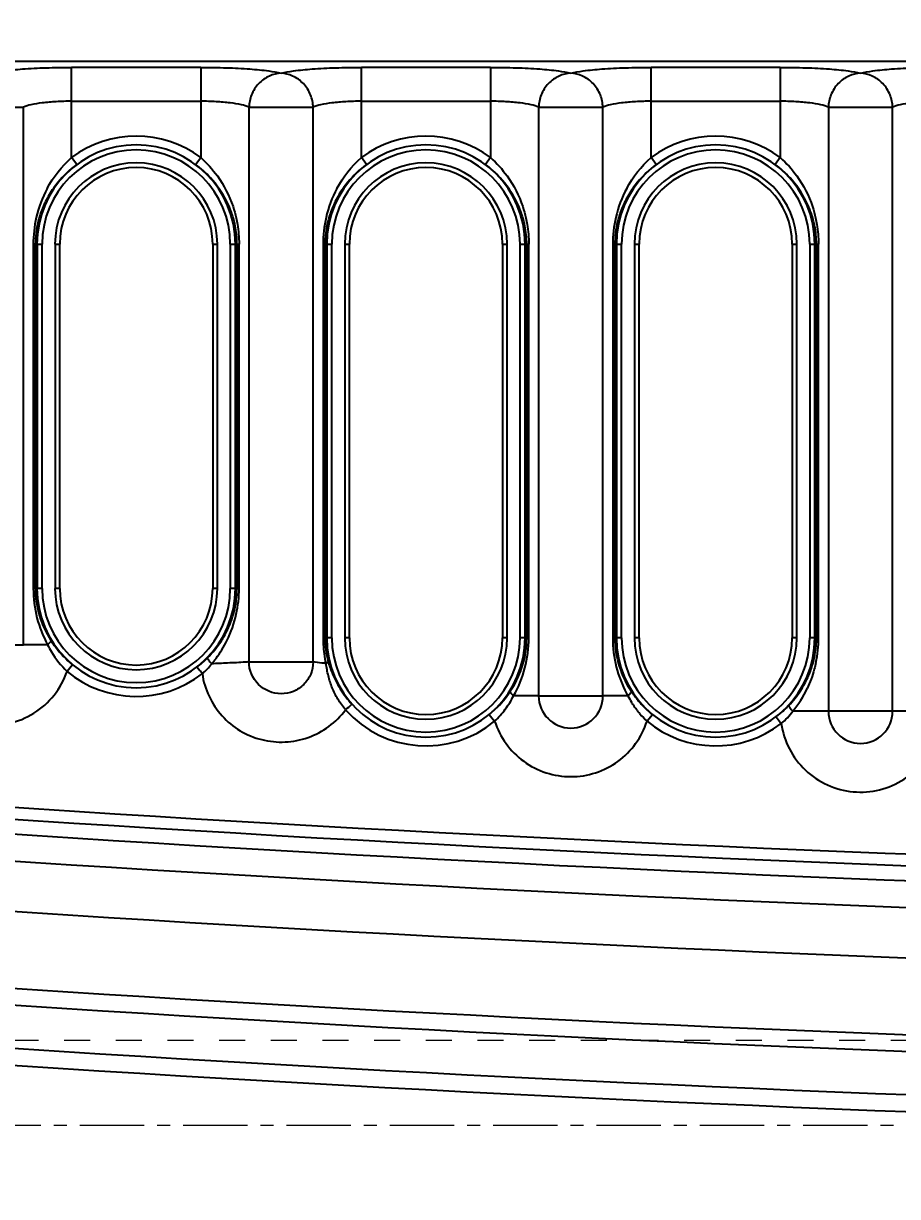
# Model space of a CAD drawing. Header units: millimetres. Extents: x 309 to 11345, y -1340 to 1318.
# Drawn here: x 916 to 967.6, y -612.7 to -543.5 of the extents above; entities that cross this region are included whole.
import ezdxf

# ---------------------------------------------------------------- set-up
doc = ezdxf.new("R2010")
doc.units = ezdxf.units.MM
doc.header["$LTSCALE"] = 16.335
doc.header["$PDMODE"] = 3
doc.header["$PDSIZE"] = 0.3125
doc.linetypes.add('CENTER', pattern=[0.6, 0.375, -0.075, 0.075, -0.075])
doc.linetypes.add('HIDDEN', pattern=[0.2, 0.1, -0.1])
doc.layers.get('0').update_dxf_attribs({"linetype": 'CONTINUOUS'})
doc.layers.get('Defpoints').update_dxf_attribs({"linetype": 'CONTINUOUS'})
doc.layers.add('cool', color=153, linetype='HIDDEN', lineweight=9)
doc.styles.get("Standard").update_dxf_attribs({"font": 'txt', "width": 0.8})
doc.dimstyles.get("Standard").update_dxf_attribs({"dimtxt": 0.15625, "dimasz": 0.1875, "dimexe": 0.125, "dimexo": 0.0625, "dimtad": 0, "dimtih": 1, "dimtoh": 1, "dimdsep": 46, "dimtxsty": 'Standard', "dimcen": 0.09, "dimadec": 0, "dimazin": 0, "dimtp": 0.01, "dimtm": 0.01, "dimtfac": 1, "dimtofl": 0, "dimtmove": 0, "dimatfit": 3, "dimfxl": 0, "dimtolj": 1, "dimarcsym": 0})

# ---------------------------------------------------------------- blocks, each defined once
blk = doc.blocks.new('*D153')
at = {"color": 4, "lineweight": -2}
blk.add_line((843.625, -589.308), (751.834, -589.308), dxfattribs=at)
at = {"layer": 'Defpoints', "color": 0}
for p in [(1045.847, -463.458), (751.834, -589.308), (843.687, -589.308)]:
    blk.add_point(p, dxfattribs=at)
at = {"color": 6, "insert": (733.167, -589.308), "char_height": 10, "attachment_point": 5}
blk.add_mtext('\\A1;125.85', dxfattribs=at)
blk = doc.blocks.new('*D154')
at = {"color": 4, "lineweight": -2}
blk.add_line((836.37, -608.458), (751.834, -608.458), dxfattribs=at)
at = {"layer": 'Defpoints', "color": 0}
for p in [(1045.847, -463.458), (751.834, -608.458), (836.432, -608.458)]:
    blk.add_point(p, dxfattribs=at)
at = {"color": 6, "insert": (734.501, -608.458), "char_height": 10, "attachment_point": 5}
blk.add_mtext('\\A1;145.00', dxfattribs=at)
blk = doc.blocks.new('*D155')
at = {"color": 4, "lineweight": -2}
blk.add_line((805.347, -668.458), (751.834, -668.458), dxfattribs=at)
at = {"layer": 'Defpoints', "color": 0}
for p in [(1045.847, -463.458), (751.834, -668.458), (805.41, -668.458)]:
    blk.add_point(p, dxfattribs=at)
at = {"color": 6, "insert": (733.834, -668.458), "char_height": 10, "attachment_point": 5}
blk.add_mtext('\\A1;205.00', dxfattribs=at)
blk = doc.blocks.new('*D156')
at = {"color": 4, "lineweight": -2}
blk.add_line((800.847, -666.965), (800.847, -716.388), dxfattribs=at)
at = {"layer": 'Defpoints', "color": 0}
for p in [(1045.847, -463.458), (800.847, -666.902), (800.847, -716.388)]:
    blk.add_point(p, dxfattribs=at)
at = {"color": 6, "insert": (800.847, -735.055), "char_height": 10, "attachment_point": 5, "rotation": 90}
blk.add_mtext('\\A1;245.00', dxfattribs=at)
blk = doc.blocks.new('*D157')
at = {"color": 4, "lineweight": -2}
for p, q in [((846.349, -522.867), (846.349, -676.388)), ((846.349, -676.388), (827.427, -696.388)), ((827.427, -696.388), (827.427, -716.388))]:
    blk.add_line(p, q, dxfattribs=at)
at = {"layer": 'Defpoints', "color": 0}
for p in [(1045.847, -463.458), (846.349, -522.804), (827.427, -716.388)]:
    blk.add_point(p, dxfattribs=at)
at = {"color": 6, "insert": (827.427, -734.388), "char_height": 10, "attachment_point": 5, "rotation": 90}
blk.add_mtext('\\A1;199.50', dxfattribs=at)
blk = doc.blocks.new('*D158')
at = {"color": 4, "lineweight": -2}
for p, q in [((848.087, -593.771), (848.087, -676.388)), ((848.087, -676.388), (839.359, -696.388)), ((839.359, -696.388), (839.359, -716.388))]:
    blk.add_line(p, q, dxfattribs=at)
at = {"layer": 'Defpoints', "color": 0}
for p in [(1045.847, -463.458), (848.087, -593.708), (839.359, -716.388)]:
    blk.add_point(p, dxfattribs=at)
at = {"color": 6, "insert": (839.359, -735.055), "char_height": 10, "attachment_point": 5, "rotation": 90}
blk.add_mtext('\\A1;197.76', dxfattribs=at)
blk = doc.blocks.new('*D159')
at = {"color": 4, "lineweight": -2}
for p, q in [((957.847, -630.771), (957.847, -676.388)), ((957.847, -676.388), (954.745, -696.388)), ((954.745, -696.388), (954.745, -716.388))]:
    blk.add_line(p, q, dxfattribs=at)
at = {"layer": 'Defpoints', "color": 0}
for p in [(1045.847, -463.458), (957.847, -630.708), (954.745, -716.388)]:
    blk.add_point(p, dxfattribs=at)
at = {"color": 6, "insert": (954.745, -731.055), "char_height": 10, "attachment_point": 5, "rotation": 90}
blk.add_mtext('\\A1;88.00', dxfattribs=at)
blk = doc.blocks.new('*D160')
at = {"color": 4, "lineweight": -2}
blk.add_line((850.78, -465.57), (850.78, -716.388), dxfattribs=at)
at = {"layer": 'Defpoints', "color": 0}
for p in [(1045.847, -463.458), (850.78, -465.508), (850.78, -716.388)]:
    blk.add_point(p, dxfattribs=at)
at = {"color": 6, "insert": (850.78, -734.388), "char_height": 10, "attachment_point": 5, "rotation": 90}
blk.add_mtext('\\A1;195.07', dxfattribs=at)
blk = doc.blocks.new('*D161')
at = {"color": 4, "lineweight": -2}
for p, q in [((861.539, -465.57), (861.539, -676.388)), ((861.539, -676.388), (862.066, -696.388)), ((862.066, -696.388), (862.066, -716.388))]:
    blk.add_line(p, q, dxfattribs=at)
at = {"layer": 'Defpoints', "color": 0}
for p in [(1045.847, -463.458), (861.539, -465.508), (862.066, -716.388)]:
    blk.add_point(p, dxfattribs=at)
at = {"color": 6, "insert": (862.066, -733.721), "char_height": 10, "attachment_point": 5, "rotation": 90}
blk.add_mtext('\\A1;184.31', dxfattribs=at)
blk = doc.blocks.new('*D168')
at = {"color": 4, "lineweight": -2}
for p, q in [((815.847, -526.278), (815.847, -675.217)), ((815.847, -675.217), (813.507, -695.217)), ((813.507, -695.217), (813.507, -715.217))]:
    blk.add_line(p, q, dxfattribs=at)
at = {"layer": 'Defpoints', "color": 0}
for p in [(1045.847, -463.458), (815.847, -526.216), (813.507, -715.217)]:
    blk.add_point(p, dxfattribs=at)
at = {"color": 6, "insert": (813.507, -733.217), "char_height": 10, "attachment_point": 5, "rotation": 90}
blk.add_mtext('\\A1;230.00', dxfattribs=at)
blk = doc.blocks.new('*D217')
at = {"color": 4, "lineweight": -2}
for p, q in [((792.226, -628.458), (772.226, -641.779)), ((952.285, -628.458), (792.226, -628.458)), ((772.226, -641.779), (752.226, -641.779))]:
    blk.add_line(p, q, dxfattribs=at)
at = {"layer": 'Defpoints', "color": 0}
for p in [(1045.847, -463.458), (952.347, -628.458), (752.226, -641.779)]:
    blk.add_point(p, dxfattribs=at)
at = {"color": 6, "insert": (734.893, -641.779), "char_height": 10, "attachment_point": 5}
blk.add_mtext('\\A1;165.00', dxfattribs=at)

msp = doc.modelspace()

# ---------------------------------------------------------------- linework, layer by layer
at = {"color": 7, "linetype": 'Continuous'}
for p, q in [((913.121, -545.72), (987.187, -545.72)), ((918.865, -551.406), (918.864, -546.082)), ((926.482, -546.082), (918.864, -546.082)), ((926.482, -546.082), (926.482, -551.406)), ((935.958, -551.406), (935.958, -546.082)), ((943.575, -546.082), (935.958, -546.082)), ((943.575, -546.082), (943.575, -551.405)), ((953.052, -551.405), (953.052, -546.082)), ((960.668, -546.082), (953.052, -546.082)), ((960.668, -546.082), (960.668, -551.405)), ((912.231, -548.434), (916.022, -548.434)), ((916.022, -580.139), (916.022, -548.434)), ((918.865, -548.082), (926.482, -548.082)), ((929.324, -548.434), (929.324, -581.146)), ((929.324, -548.434), (933.116, -548.434)), ((933.116, -581.145), (933.116, -548.434)), ((935.958, -548.082), (943.575, -548.082)), ((946.418, -548.434), (946.418, -583.151)), ((946.418, -548.434), (950.209, -548.434)), ((950.209, -583.151), (950.209, -548.434)), ((953.052, -548.082), (960.668, -548.082)), ((963.512, -548.434), (963.512, -584.056)), ((963.512, -548.434), (967.303, -548.434)), ((967.303, -584.056), (967.303, -548.434)), ((919.165, -551.807), (918.865, -551.406)), ((926.182, -551.808), (926.482, -551.406)), ((936.258, -551.807), (935.958, -551.406)), ((943.575, -551.405), (943.275, -551.807)), ((953.352, -551.807), (953.052, -551.405)), ((960.668, -551.405), (960.368, -551.807)), ((916.602, -556.505), (916.602, -576.816)), ((916.726, -556.505), (916.602, -556.505)), ((916.726, -576.816), (916.726, -556.505)), ((916.822, -556.505), (916.822, -576.816)), ((916.822, -556.505), (917.123, -556.505)), ((917.123, -576.816), (917.123, -556.505)), ((917.884, -556.505), (917.884, -576.816)), ((917.884, -556.505), (918.16, -556.505)), ((918.16, -576.816), (918.16, -556.505)), ((927.187, -556.505), (927.187, -576.816)), ((927.187, -556.505), (927.463, -556.505)), ((927.463, -576.816), (927.463, -556.505)), ((928.224, -556.505), (928.224, -576.816)), ((928.224, -556.505), (928.525, -556.505)), ((928.525, -576.816), (928.525, -556.505)), ((928.62, -556.505), (928.62, -576.816)), ((928.62, -556.505), (928.745, -556.505)), ((928.745, -576.817), (928.745, -556.505)), ((933.696, -556.505), (933.696, -579.732)), ((933.82, -556.505), (933.696, -556.505)), ((933.82, -579.732), (933.82, -556.505)), ((933.915, -556.505), (933.915, -579.732)), ((933.915, -556.505), (934.216, -556.505)), ((934.216, -579.732), (934.216, -556.505)), ((934.977, -556.505), (934.977, -579.732)), ((934.977, -556.505), (935.253, -556.505)), ((935.253, -579.732), (935.253, -556.505)), ((944.281, -556.505), (944.281, -579.732)), ((944.281, -556.505), (944.556, -556.505)), ((944.556, -579.732), (944.556, -556.505)), ((945.317, -556.505), (945.317, -579.732)), ((945.317, -556.505), (945.618, -556.505)), ((945.618, -579.732), (945.618, -556.505)), ((945.714, -556.505), (945.714, -579.732)), ((945.714, -556.505), (945.838, -556.505)), ((945.838, -579.732), (945.838, -556.505)), ((950.789, -556.505), (950.789, -579.732)), ((950.913, -556.505), (950.789, -556.505)), ((950.913, -579.732), (950.913, -556.505)), ((951.009, -556.505), (951.009, -579.732)), ((951.009, -556.505), (951.31, -556.505)), ((951.31, -579.732), (951.31, -556.505)), ((952.071, -556.505), (952.071, -579.732)), ((952.071, -556.505), (952.347, -556.505)), ((952.347, -579.732), (952.347, -556.505)), ((961.374, -556.505), (961.374, -579.732)), ((961.374, -556.505), (961.65, -556.505)), ((961.65, -579.732), (961.65, -556.505)), ((962.411, -556.505), (962.411, -579.732)), ((962.411, -556.505), (962.712, -556.505)), ((962.712, -579.732), (962.712, -556.505)), ((962.807, -556.505), (962.807, -579.732)), ((962.807, -556.505), (962.932, -556.505)), ((962.932, -579.733), (962.932, -556.505)), ((917.123, -576.816), (916.602, -576.816)), ((918.16, -576.816), (917.884, -576.816)), ((927.463, -576.816), (927.187, -576.816)), ((928.525, -576.816), (928.224, -576.816)), ((928.62, -576.816), (928.745, -576.817)), ((934.216, -579.732), (933.696, -579.732)), ((935.253, -579.732), (934.977, -579.732)), ((944.556, -579.732), (944.281, -579.732)), ((945.838, -579.732), (945.317, -579.732)), ((951.31, -579.732), (950.789, -579.732)), ((952.347, -579.732), (952.071, -579.732)), ((961.65, -579.732), (961.374, -579.732)), ((962.712, -579.732), (962.411, -579.732)), ((962.807, -579.732), (962.932, -579.733)), ((917.446, -580.137), (916.022, -580.139)), ((918.92, -581.321), (918.599, -581.706)), ((926.27, -581.447), (926.429, -581.652)), ((946.418, -583.151), (944.94, -583.151)), ((951.687, -583.151), (950.209, -583.151)), ((943.503, -584.251), (943.822, -584.638)), ((953.132, -584.258), (952.813, -584.644)), ((960.426, -584.387), (960.731, -584.785)), ((968.725, -584.056), (961.417, -584.056))]:
    msp.add_line(p, q, dxfattribs=at)
for centre, radius, start, end in [((922.673, -556.505), 5.852, 0, 180), ((922.673, -556.505), 6.365, 53.24437, 126.75435), ((939.767, -556.505), 5.852, 0, 180), ((939.767, -556.505), 6.365, 53.25404, 126.75374), ((956.86, -556.505), 5.852, 0, 180), ((956.86, -556.505), 6.365, 53.25404, 126.74596), ((922.673, -556.505), 5.551, 0, 180), ((939.767, -556.505), 5.551, 0, 180), ((956.86, -556.505), 5.551, 0, 180), ((922.673, -556.505), 4.79, 0, 180), ((922.907, -556.832), 6.265, 126.68008, 140.63315), ((922.673, -556.505), 4.514, 0, 180), ((922.433, -556.839), 6.275, 42.44606, 53.31064), ((939.767, -556.505), 4.79, 0, 180), ((940.001, -556.832), 6.265, 126.67943, 140.63054), ((939.767, -556.505), 4.514, 0, 180), ((939.526, -556.84), 6.275, 42.45432, 53.32018), ((956.86, -556.505), 4.79, 0, 180), ((957.094, -556.832), 6.265, 126.67154, 140.62332), ((956.86, -556.505), 4.514, 0, 180), ((956.62, -556.84), 6.275, 42.45432, 53.32018), ((923.467, -556.472), 6.86, 151.73455, 167.0993), ((922.778, -556.724), 6.097, 140.64533, 149.14704), ((940.561, -556.472), 6.86, 151.71672, 167.08024), ((939.871, -556.724), 6.097, 140.64266, 149.14297), ((957.654, -556.472), 6.86, 151.70951, 167.07638), ((956.965, -556.724), 6.097, 140.63545, 149.13661), ((922.63, -556.635), 5.924, 149.15309, 157.87774), ((939.724, -556.635), 5.924, 149.1491, 157.87364), ((956.817, -556.635), 5.924, 149.14275, 157.86892), ((922.452, -556.562), 5.732, 157.88431, 165.89667), ((939.545, -556.562), 5.732, 157.88004, 165.89416), ((956.639, -556.562), 5.732, 157.87532, 165.89125), ((923.591, -556.51), 6.989, 167.02788, 179.96409), ((922.29, -556.52), 5.564, 165.91104, 173.29461), ((922.99, -556.522), 5.63, 0.17061, 11.28371), ((940.681, -556.509), 6.985, 167.00642, 179.96795), ((939.384, -556.52), 5.565, 165.90894, 173.29292), ((940.083, -556.522), 5.631, 0.17075, 11.28696), ((957.774, -556.509), 6.985, 167.0025, 179.9679), ((956.477, -556.52), 5.565, 165.90603, 173.29158), ((957.177, -556.522), 5.631, 0.17075, 11.28696), ((922.184, -556.506), 5.457, 173.30926, 179.99252), ((939.275, -556.506), 5.455, 173.30641, 179.99398), ((956.369, -556.506), 5.455, 173.30508, 179.99397), ((922.673, -576.816), 5.852, 180, 0), ((922.673, -576.816), 5.551, 180, 360), ((922.673, -576.816), 4.79, 180, 360), ((922.673, -576.816), 4.514, 180, 0), ((921.489, -576.781), 7.256, 347.71105, 359.71757), ((921.955, -576.88), 6.779, 333.60214, 347.69161), ((923.032, -576.816), 5.585, 339.30134, 345.95603), ((922.459, -576.529), 6.226, 327.27475, 330.21546), ((939.316, -579.73), 5.496, 180.02936, 194.65317), ((939.767, -579.732), 5.852, 180, 0), ((939.767, -579.732), 5.551, 180, 360), ((939.767, -579.732), 4.79, 180, 360), ((939.767, -579.732), 4.514, 180, 0), ((938.893, -579.735), 6.945, 330.53662, 0.0223), ((956.86, -579.732), 5.852, 180, 0), ((956.86, -579.732), 5.551, 180, 360), ((956.86, -579.732), 4.79, 180, 360), ((956.86, -579.732), 4.514, 180, 0), ((956.009, -579.733), 6.922, 347.91491, 0.00271), ((922.376, -576.417), 6.361, 307.77488, 314.99613), ((957.215, -579.727), 5.59, 339.44325, 346.63598), ((922.673, -576.816), 6.365, 230.19879, 307.81842), ((844.075, -645.21), 104.027, 37.52631, 37.65982), ((944.127, -941.738), 360.881, 92.55091, 92.70015), ((956.988, -579.633), 5.836, 331.2454, 339.366), ((939.857, -579.628), 5.871, 326.33533, 337.76352), ((956.679, -579.471), 6.185, 326.92539, 331.30518), ((948.314, -583.151), 1.896, 180.00408, 359.99875), ((958.024, -579.596), 7.266, 207.99905, 209.29675), ((957.656, -580.006), 6.746, 207.78931, 211.35576), ((956.868, -579.572), 5.984, 213.59196, 219.71373), ((956.241, -579.862), 6.662, 320.98408, 334.63815), ((957.169, -579.325), 6.373, 219.6926, 225.4488), ((957.326, -579.166), 6.597, 225.44281, 230.51466), ((939.767, -579.732), 6.365, 221.82328, 309.58076), ((956.195, -580.97), 4.995, 220.39632, 227.37321), ((965.407, -584.056), 1.896, 180, 0), ((956.86, -579.732), 6.365, 230.51354, 307.44851), ((1045.847, 1403.717), 1997.698, 265.604565, 274.395435), ((1045.847, 1403.717), 1998.398, 265.604565, 274.395435), ((1045.847, 1403.717), 1999.273, 265.604565, 274.395435), ((1045.847, 1403.717), 2000.858, 265.604565, 274.395435), ((1045.847, 1403.717), 2003.819, 265.604565, 274.395435), ((1045.847, 1403.717), 2008.352, 265.604565, 274.395435), ((1045.847, 1403.717), 2009.339, 265.604565, 274.395435), ((1045.847, 1403.717), 2011.88, 265.604565, 274.395435), ((1045.847, 1403.717), 2012.885, 265.604565, 274.395435)]:
    msp.add_arc(centre, radius, start, end, dxfattribs=at)
for points, knots in [([(914.127, -546.434), (914.364, -546.363), (914.977, -546.266), (916.049, -546.163), (917.388, -546.097), (918.356, -546.082), (918.864, -546.082)], [0, 0, 0, 0, 0.155953, 0.389401, 0.679641, 1, 1, 1, 1]), ([(926.482, -546.082), (926.991, -546.082), (927.959, -546.097), (929.298, -546.163), (930.37, -546.266), (930.983, -546.363), (931.22, -546.434)], [0, 0, 0, 0, 0.320382, 0.610623, 0.844065, 1, 1, 1, 1]), ([(931.22, -546.434), (930.986, -546.442), (930.492, -546.559), (929.862, -547.013), (929.44, -547.677), (929.333, -548.188), (929.325, -548.434)], [0, 0, 0, 0, 0.233581, 0.491557, 0.754783, 1, 1, 1, 1]), ([(931.22, -546.434), (931.457, -546.363), (932.07, -546.266), (933.143, -546.163), (934.481, -546.097), (935.45, -546.082), (935.958, -546.082)], [0, 0, 0, 0, 0.155949, 0.3894, 0.679642, 1, 1, 1, 1]), ([(933.116, -548.434), (933.107, -548.188), (933, -547.677), (932.578, -547.013), (931.948, -546.559), (931.454, -546.442), (931.22, -546.434)], [0, 0, 0, 0, 0.245218, 0.508445, 0.766421, 1, 1, 1, 1]), ([(943.575, -546.082), (944.083, -546.082), (945.052, -546.097), (946.391, -546.163), (947.463, -546.266), (948.076, -546.363), (948.314, -546.434)], [0, 0, 0, 0, 0.320374, 0.610618, 0.844066, 1, 1, 1, 1]), ([(948.314, -546.434), (948.079, -546.442), (947.586, -546.559), (946.955, -547.013), (946.533, -547.677), (946.426, -548.188), (946.418, -548.434)], [0, 0, 0, 0, 0.233579, 0.491555, 0.754782, 1, 1, 1, 1]), ([(948.314, -546.434), (948.551, -546.363), (949.164, -546.266), (950.237, -546.163), (951.575, -546.097), (952.544, -546.082), (953.052, -546.082)], [0, 0, 0, 0, 0.155949, 0.389404, 0.679649, 1, 1, 1, 1]), ([(950.209, -548.434), (950.201, -548.188), (950.094, -547.677), (949.672, -547.013), (949.041, -546.559), (948.548, -546.442), (948.314, -546.434)], [0, 0, 0, 0, 0.245218, 0.508445, 0.766421, 1, 1, 1, 1]), ([(960.668, -546.082), (961.177, -546.082), (962.145, -546.097), (963.484, -546.163), (964.557, -546.266), (965.17, -546.363), (965.407, -546.434)], [0, 0, 0, 0, 0.320374, 0.610618, 0.844066, 1, 1, 1, 1]), ([(965.407, -546.434), (965.173, -546.442), (964.679, -546.559), (964.049, -547.013), (963.627, -547.677), (963.52, -548.188), (963.512, -548.434)], [0, 0, 0, 0, 0.233579, 0.491555, 0.754782, 1, 1, 1, 1]), ([(965.407, -546.434), (965.644, -546.363), (966.258, -546.266), (967.33, -546.163), (968.669, -546.097), (969.638, -546.082), (970.146, -546.082)], [0, 0, 0, 0, 0.155949, 0.389404, 0.679649, 1, 1, 1, 1]), ([(967.303, -548.434), (967.294, -548.188), (967.187, -547.677), (966.765, -547.013), (966.135, -546.559), (965.641, -546.442), (965.407, -546.434)], [0, 0, 0, 0, 0.245218, 0.508445, 0.766421, 1, 1, 1, 1]), ([(918.865, -548.082), (918.56, -548.082), (917.978, -548.098), (917.173, -548.163), (916.528, -548.267), (916.16, -548.366), (916.022, -548.434)], [0, 0, 0, 0, 0.318065, 0.606799, 0.839986, 1, 1, 1, 1]), ([(929.324, -548.434), (929.187, -548.366), (928.818, -548.267), (928.173, -548.163), (927.369, -548.098), (926.787, -548.082), (926.482, -548.082)], [0, 0, 0, 0, 0.160018, 0.393232, 0.681979, 1, 1, 1, 1]), ([(935.958, -548.082), (935.653, -548.082), (935.071, -548.098), (934.267, -548.163), (933.622, -548.267), (933.253, -548.366), (933.116, -548.434)], [0, 0, 0, 0, 0.318033, 0.60678, 0.839988, 1, 1, 1, 1]), ([(946.418, -548.434), (946.28, -548.366), (945.912, -548.267), (945.267, -548.163), (944.462, -548.098), (943.88, -548.082), (943.575, -548.082)], [0, 0, 0, 0, 0.159969, 0.39318, 0.681951, 1, 1, 1, 1]), ([(953.052, -548.082), (952.747, -548.082), (952.165, -548.098), (951.36, -548.163), (950.715, -548.267), (950.347, -548.366), (950.209, -548.434)], [0, 0, 0, 0, 0.318055, 0.606823, 0.840028, 1, 1, 1, 1]), ([(963.512, -548.434), (963.374, -548.366), (963.005, -548.267), (962.36, -548.163), (961.556, -548.098), (960.973, -548.082), (960.668, -548.082)], [0, 0, 0, 0, 0.159969, 0.39318, 0.681951, 1, 1, 1, 1]), ([(970.146, -548.082), (969.841, -548.082), (969.258, -548.098), (968.454, -548.163), (967.809, -548.267), (967.44, -548.366), (967.303, -548.434)], [0, 0, 0, 0, 0.318055, 0.606823, 0.840028, 1, 1, 1, 1]), ([(928.222, -554.447), (928.155, -554.279), (927.856, -553.615), (927.433, -553.008), (927.063, -552.604)], [0, 0, 0, 0, 0.248207, 1, 1, 1, 1]), ([(927.462, -552.487), (927.857, -553.037), (928.277, -553.863), (928.52, -554.738), (928.571, -554.962)], [0, 0, 0, 0, 0.746535, 1, 1, 1, 1]), ([(945.315, -554.446), (945.249, -554.279), (944.949, -553.615), (944.526, -553.007), (944.156, -552.604)], [0, 0, 0, 0, 0.248204, 1, 1, 1, 1]), ([(944.555, -552.486), (944.95, -553.037), (945.37, -553.863), (945.614, -554.738), (945.665, -554.962)], [0, 0, 0, 0, 0.746536, 1, 1, 1, 1]), ([(962.409, -554.446), (962.342, -554.279), (962.042, -553.615), (961.619, -553.007), (961.25, -552.604)], [0, 0, 0, 0, 0.248204, 1, 1, 1, 1]), ([(961.649, -552.486), (962.044, -553.037), (962.464, -553.863), (962.707, -554.738), (962.758, -554.962)], [0, 0, 0, 0, 0.746536, 1, 1, 1, 1]), ([(928.511, -555.42), (928.495, -555.336), (928.42, -555.006), (928.315, -554.682), (928.222, -554.447)], [0, 0, 0, 0, 0.253093, 1, 1, 1, 1]), ([(945.605, -555.42), (945.588, -555.336), (945.514, -555.005), (945.409, -554.682), (945.315, -554.446)], [0, 0, 0, 0, 0.253093, 1, 1, 1, 1]), ([(962.698, -555.42), (962.681, -555.336), (962.607, -555.005), (962.502, -554.682), (962.409, -554.446)], [0, 0, 0, 0, 0.253093, 1, 1, 1, 1]), ([(928.571, -554.962), (928.599, -555.087), (928.7, -555.595), (928.744, -556.115), (928.744, -556.505)], [0, 0, 0, 0, 0.246522, 1, 1, 1, 1]), ([(945.665, -554.962), (945.693, -555.087), (945.793, -555.595), (945.838, -556.115), (945.838, -556.505)], [0, 0, 0, 0, 0.246522, 1, 1, 1, 1]), ([(962.758, -554.962), (962.786, -555.087), (962.887, -555.595), (962.931, -556.115), (962.931, -556.505)], [0, 0, 0, 0, 0.246522, 1, 1, 1, 1]), ([(916.602, -576.816), (916.603, -577.398), (916.746, -578.554), (917.176, -579.636), (917.446, -580.137)], [0, 0, 0, 0, 0.505643, 1, 1, 1, 1]), ([(916.726, -576.816), (916.727, -577.363), (916.892, -578.443), (917.352, -579.431), (917.638, -579.876)], [0, 0, 0, 0, 0.508018, 1, 1, 1, 1]), ([(928.45, -578.171), (928.477, -578.061), (928.575, -577.616), (928.619, -577.159), (928.62, -576.816)], [0, 0, 0, 0, 0.247325, 1, 1, 1, 1]), ([(933.696, -579.732), (933.696, -579.86), (933.711, -580.364), (933.78, -580.867), (933.861, -581.235)], [0, 0, 0, 0, 0.252087, 1, 1, 1, 1]), ([(945.292, -581.85), (945.359, -581.686), (945.603, -581.006), (945.713, -580.277), (945.714, -579.732)], [0, 0, 0, 0, 0.245451, 1, 1, 1, 1]), ([(950.789, -579.732), (950.791, -580.306), (950.928, -581.444), (951.345, -582.512), (951.608, -583.007)], [0, 0, 0, 0, 0.505682, 1, 1, 1, 1]), ([(950.913, -579.732), (950.914, -580.296), (951.09, -581.413), (951.58, -582.428), (951.884, -582.883)], [0, 0, 0, 0, 0.507755, 1, 1, 1, 1]), ([(962.654, -581.019), (962.679, -580.915), (962.766, -580.491), (962.807, -580.058), (962.807, -579.732)], [0, 0, 0, 0, 0.247439, 1, 1, 1, 1]), ([(912.231, -580.137), (912.476, -580.141), (913.108, -580.136), (914.372, -580.132), (915.39, -580.14), (916.022, -580.139)], [0, 0, 0, 0, 0.193889, 0.499986, 1, 1, 1, 1]), ([(917.445, -580.137), (917.517, -580.281), (917.83, -580.852), (918.24, -581.372), (918.599, -581.706)], [0, 0, 0, 0, 0.247529, 1, 1, 1, 1]), ([(917.638, -579.876), (917.643, -579.891), (917.63, -579.933), (917.571, -580.025), (917.501, -580.092), (917.446, -580.137)], [0, 0, 0, 0, 0.140376, 0.362674, 1, 1, 1, 1]), ([(917.638, -579.876), (917.723, -580.009), (918.092, -580.539), (918.545, -581.009), (918.92, -581.321)], [0, 0, 0, 0, 0.244669, 1, 1, 1, 1]), ([(927.126, -581.257), (927.216, -581.153), (927.559, -580.728), (927.846, -580.259), (928.027, -579.894)], [0, 0, 0, 0, 0.252117, 1, 1, 1, 1]), ([(909.41, -580.593), (909.504, -581.638), (910.254, -583.211), (911.991, -584.466), (913.551, -584.938), (915.177, -584.861), (916.686, -584.247), (917.899, -583.163), (918.426, -582.21), (918.599, -581.706)], [0, 0, 0, 0, 0.247249, 0.372722, 0.49818, 0.623651, 0.74913, 0.874562, 1, 1, 1, 1]), ([(926.874, -580.915), (926.869, -580.93), (926.895, -580.976), (926.942, -581.047), (927.025, -581.147), (927.09, -581.219), (927.126, -581.257)], [0, 0, 0, 0, 0.105557, 0.32129, 0.630703, 1, 1, 1, 1]), ([(933.999, -581.12), (933.997, -581.142), (933.947, -581.19), (933.895, -581.218), (933.86, -581.235)], [0, 0, 0, 0, 0.354863, 1, 1, 1, 1]), ([(933.999, -581.12), (934.06, -581.348), (934.25, -581.907), (934.702, -582.769), (935.143, -583.36), (935.398, -583.643)], [0, 0, 0, 0, 0.243564, 0.607108, 1, 1, 1, 1]), ([(929.324, -581.146), (929.254, -581.152), (928.835, -581.182), (928.415, -581.199), (928.065, -581.214)], [0, 0, 0, 0, 0.16733, 1, 1, 1, 1]), ([(933.111, -581.145), (933.117, -581.39), (933.015, -581.887), (932.592, -582.508), (931.965, -582.93), (930.988, -583.125), (929.754, -582.623), (929.318, -581.626), (929.33, -581.146)], [0, 0, 0, 0, 0.126017, 0.252212, 0.378525, 0.504871, 0.752894, 1, 1, 1, 1]), ([(929.324, -581.146), (929.956, -581.134), (931.22, -581.144), (932.484, -581.136), (933.116, -581.145)], [0, 0, 0, 0, 0.499989, 1, 1, 1, 1]), ([(933.861, -581.235), (933.783, -581.228), (933.534, -581.202), (933.284, -581.177), (933.116, -581.145)], [0, 0, 0, 0, 0.315016, 1, 1, 1, 1]), ([(935.024, -583.977), (934.86, -583.773), (934.555, -583.361), (934.225, -582.678), (934.037, -582.088), (933.927, -581.607), (933.885, -581.36), (933.86, -581.235)], [0, 0, 0, 0, 0.25935, 0.508578, 0.751005, 0.873771, 1, 1, 1, 1]), ([(962.778, -581.182), (962.749, -581.316), (962.621, -581.841), (962.433, -582.351), (962.261, -582.716)], [0, 0, 0, 0, 0.253593, 1, 1, 1, 1]), ([(926.576, -581.844), (926.632, -582.302), (926.917, -583.198), (927.683, -584.37), (928.768, -585.263), (930.066, -585.795), (931.462, -585.936), (932.84, -585.662), (934.08, -585.006), (934.747, -584.346), (935.024, -583.977)], [0, 0, 0, 0, 0.124971, 0.250002, 0.374892, 0.499853, 0.624851, 0.749899, 0.874972, 1, 1, 1, 1]), ([(943.503, -584.251), (943.626, -584.15), (944.087, -583.74), (944.491, -583.264), (944.744, -582.883)], [0, 0, 0, 0, 0.257973, 1, 1, 1, 1]), ([(943.822, -584.638), (943.944, -584.536), (944.16, -584.305), (944.454, -583.94), (944.716, -583.556), (944.866, -583.286), (944.94, -583.151)], [0, 0, 0, 0, 0.253806, 0.505167, 0.752968, 1, 1, 1, 1]), ([(944.744, -582.883), (944.739, -582.897), (944.751, -582.939), (944.811, -583.033), (944.883, -583.104), (944.94, -583.151)], [0, 0, 0, 0, 0.132871, 0.349751, 1, 1, 1, 1]), ([(946.418, -583.151), (946.663, -583.146), (947.295, -583.147), (947.927, -583.149), (948.314, -583.151)], [0, 0, 0, 0, 0.387747, 1, 1, 1, 1]), ([(948.314, -583.151), (948.7, -583.148), (949.332, -583.147), (949.964, -583.146), (950.209, -583.151)], [0, 0, 0, 0, 0.612253, 1, 1, 1, 1]), ([(951.884, -582.883), (951.889, -582.898), (951.875, -582.943), (951.813, -583.036), (951.742, -583.106), (951.687, -583.151)], [0, 0, 0, 0, 0.14453, 0.372761, 1, 1, 1, 1]), ([(935.398, -583.643), (935.386, -583.653), (935.262, -583.765), (935.136, -583.875), (935.023, -583.976)], [0, 0, 0, 0, 0.093236, 1, 1, 1, 1]), ([(952.391, -584.206), (952.254, -584.045), (952.084, -583.817), (951.932, -583.577), (951.895, -583.516)], [0, 0, 0, 0, 0.74721, 1, 1, 1, 1]), ([(960.426, -584.387), (960.493, -584.336), (960.755, -584.127), (961.001, -583.897), (961.173, -583.716)], [0, 0, 0, 0, 0.253315, 1, 1, 1, 1]), ([(961.173, -583.716), (961.168, -583.73), (961.189, -583.779), (961.235, -583.852), (961.317, -583.951), (961.382, -584.02), (961.417, -584.056)], [0, 0, 0, 0, 0.109733, 0.32764, 0.642555, 1, 1, 1, 1]), ([(943.822, -584.638), (943.976, -585.107), (944.43, -586.003), (945.49, -587.069), (946.83, -587.755), (948.315, -587.992), (949.801, -587.757), (951.141, -587.074), (952.203, -586.009), (952.658, -585.113), (952.813, -584.645)], [0, 0, 0, 0, 0.124989, 0.249993, 0.374996, 0.499996, 0.624997, 0.750001, 0.875007, 1, 1, 1, 1]), ([(960.731, -584.785), (960.81, -585.302), (961.139, -586.316), (962.096, -587.592), (963.423, -588.481), (964.966, -588.891), (966.557, -588.769), (968.023, -588.138), (969.199, -587.059), (969.706, -586.121), (969.88, -585.628)], [0, 0, 0, 0, 0.124986, 0.249993, 0.374995, 0.499994, 0.624994, 0.749997, 0.875005, 1, 1, 1, 1])]:
    msp.add_open_spline(points, degree=3, knots=knots, dxfattribs=at)
for points in [[(917.425, -553.224), (917.791, -552.543), (918.282, -551.913), (918.865, -551.406)], [(926.482, -551.406), (926.849, -551.725), (927.179, -552.092), (927.462, -552.487)], [(934.52, -553.222), (934.886, -552.542), (935.376, -551.913), (935.958, -551.406)], [(943.575, -551.405), (943.942, -551.725), (944.272, -552.091), (944.555, -552.486)], [(951.614, -553.221), (951.98, -552.541), (952.47, -551.912), (953.052, -551.405)], [(960.668, -551.405), (961.035, -551.725), (961.365, -552.091), (961.649, -552.486)], [(927.863, -579.622), (928.015, -579.356), (928.148, -579.077), (928.256, -578.79)], [(926.874, -580.915), (927.184, -580.608), (927.461, -580.263), (927.697, -579.895)], [(926.576, -581.843), (926.777, -581.666), (926.967, -581.473), (927.127, -581.257)], [(961.173, -583.716), (961.429, -583.449), (961.66, -583.156), (961.861, -582.846)], [(960.73, -584.785), (960.981, -584.565), (961.211, -584.318), (961.417, -584.056)]]:
    msp.add_open_spline(points, degree=3, dxfattribs=at)
at = {"layer": 'cool', "ltscale": 0.932966}
msp.add_line((775.177, -603.458), (1316.517, -603.458), dxfattribs=at)
at = {"layer": 'cool', "color": 1, "linetype": 'CENTER', "ltscale": 0.621977}
msp.add_line((760.847, -608.458), (1330.847, -608.458), dxfattribs=at)

# ---------------------------------------------------------------- dimensions: what is measured, and where the dimension line sits
for feature_location, offset, dtype, picture, middle in [((843.687, -589.308), (-91.853, 0), 0, '*D153', (733.167, -589.308)), ((805.41, -668.458), (-53.576, 0), 0, '*D155', (733.834, -668.458)), ((836.432, -608.458), (-84.598, 0), 0, '*D154', (734.501, -608.458)), ((952.347, -628.458), (-200.121, -13.321), 0, '*D217', (734.893, -641.779)), ((800.847, -666.902), (0, -49.486), 1, '*D156', (800.847, -735.055)), ((815.847, -526.216), (-2.34, -189.001), 1, '*D168', (813.507, -733.217)), ((846.349, -522.804), (-18.922, -193.584), 1, '*D157', (827.427, -734.388)), ((848.087, -593.708), (-8.728, -122.68), 1, '*D158', (839.359, -735.055)), ((850.78, -465.508), (0, -250.881), 1, '*D160', (850.78, -734.388)), ((861.539, -465.508), (0.527, -250.881), 1, '*D161', (862.066, -733.721)), ((957.847, -630.708), (-3.102, -85.68), 1, '*D159', (954.745, -731.055))]:
    dim = msp.add_ordinate_dim(feature_location=feature_location, offset=offset, dtype=dtype, origin=(1045.847, -463.458), dimstyle='Standard', override={"dimtxt": 10, "dimasz": 10, "dimgap": 0, "dimtih": 0, "dimtoh": 0, "dimzin": 0, "dimcen": 0, "dimclrd": 4, "dimclre": 4, "dimclrt": 6, "dimadec": 2, "dimtp": 0, "dimtm": 0, "dimtzin": 0})
    dim.commit()
    dim.dimension.update_dxf_attribs({"geometry": picture, "text_midpoint": middle})

doc.saveas('drawing.dxf')
